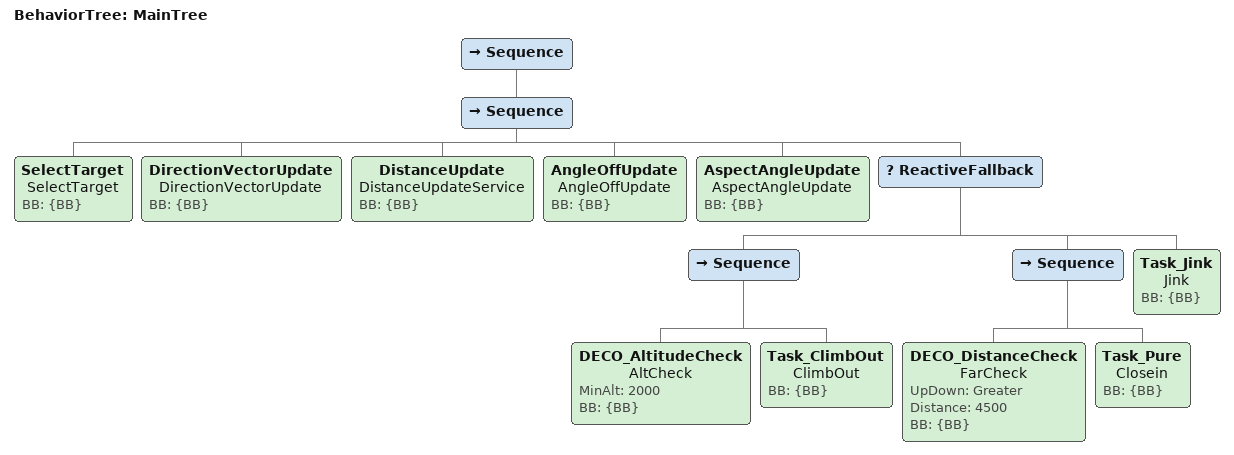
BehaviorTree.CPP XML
<root main_tree_to_execute = "MainTree">

  <!-- 스파링 전용: 불규칙 저킹 상대(계측용).
       우리 궤도추종이 유령 원을 쫓는지 반복 측정하기 위한 기체.
       결정론적 고정 시퀀스로 방향을 뒤집어 매 판 동일하게 재현된다. -->

  <BehaviorTree ID="MainTree">
    <Sequence>
      <Sequence>
        <SelectTarget name="SelectTarget" BB="{BB}"/>
        <DirectionVectorUpdate name="DirectionVectorUpdate" BB="{BB}"/>
        <DistanceUpdate name="DistanceUpdateService" BB="{BB}"/>
        <AngleOffUpdate name="AngleOffUpdate" BB="{BB}"/>
        <AspectAngleUpdate name="AspectAngleUpdate" BB="{BB}"/>

        <ReactiveFallback>
          <Sequence>
            <DECO_AltitudeCheck name="AltCheck" MinAlt="2000" BB="{BB}"/>
            <Task_ClimbOut name="ClimbOut" BB="{BB}"/>
          </Sequence>
          <Sequence>
            <DECO_DistanceCheck name="FarCheck" UpDown="Greater" Distance="4500" BB="{BB}"/>
            <Task_Pure name="Closein" BB="{BB}"/>
          </Sequence>
          <Task_Jink name="Jink" BB="{BB}"/>
        </ReactiveFallback>
      </Sequence>
    </Sequence>
  </BehaviorTree>

</root>
